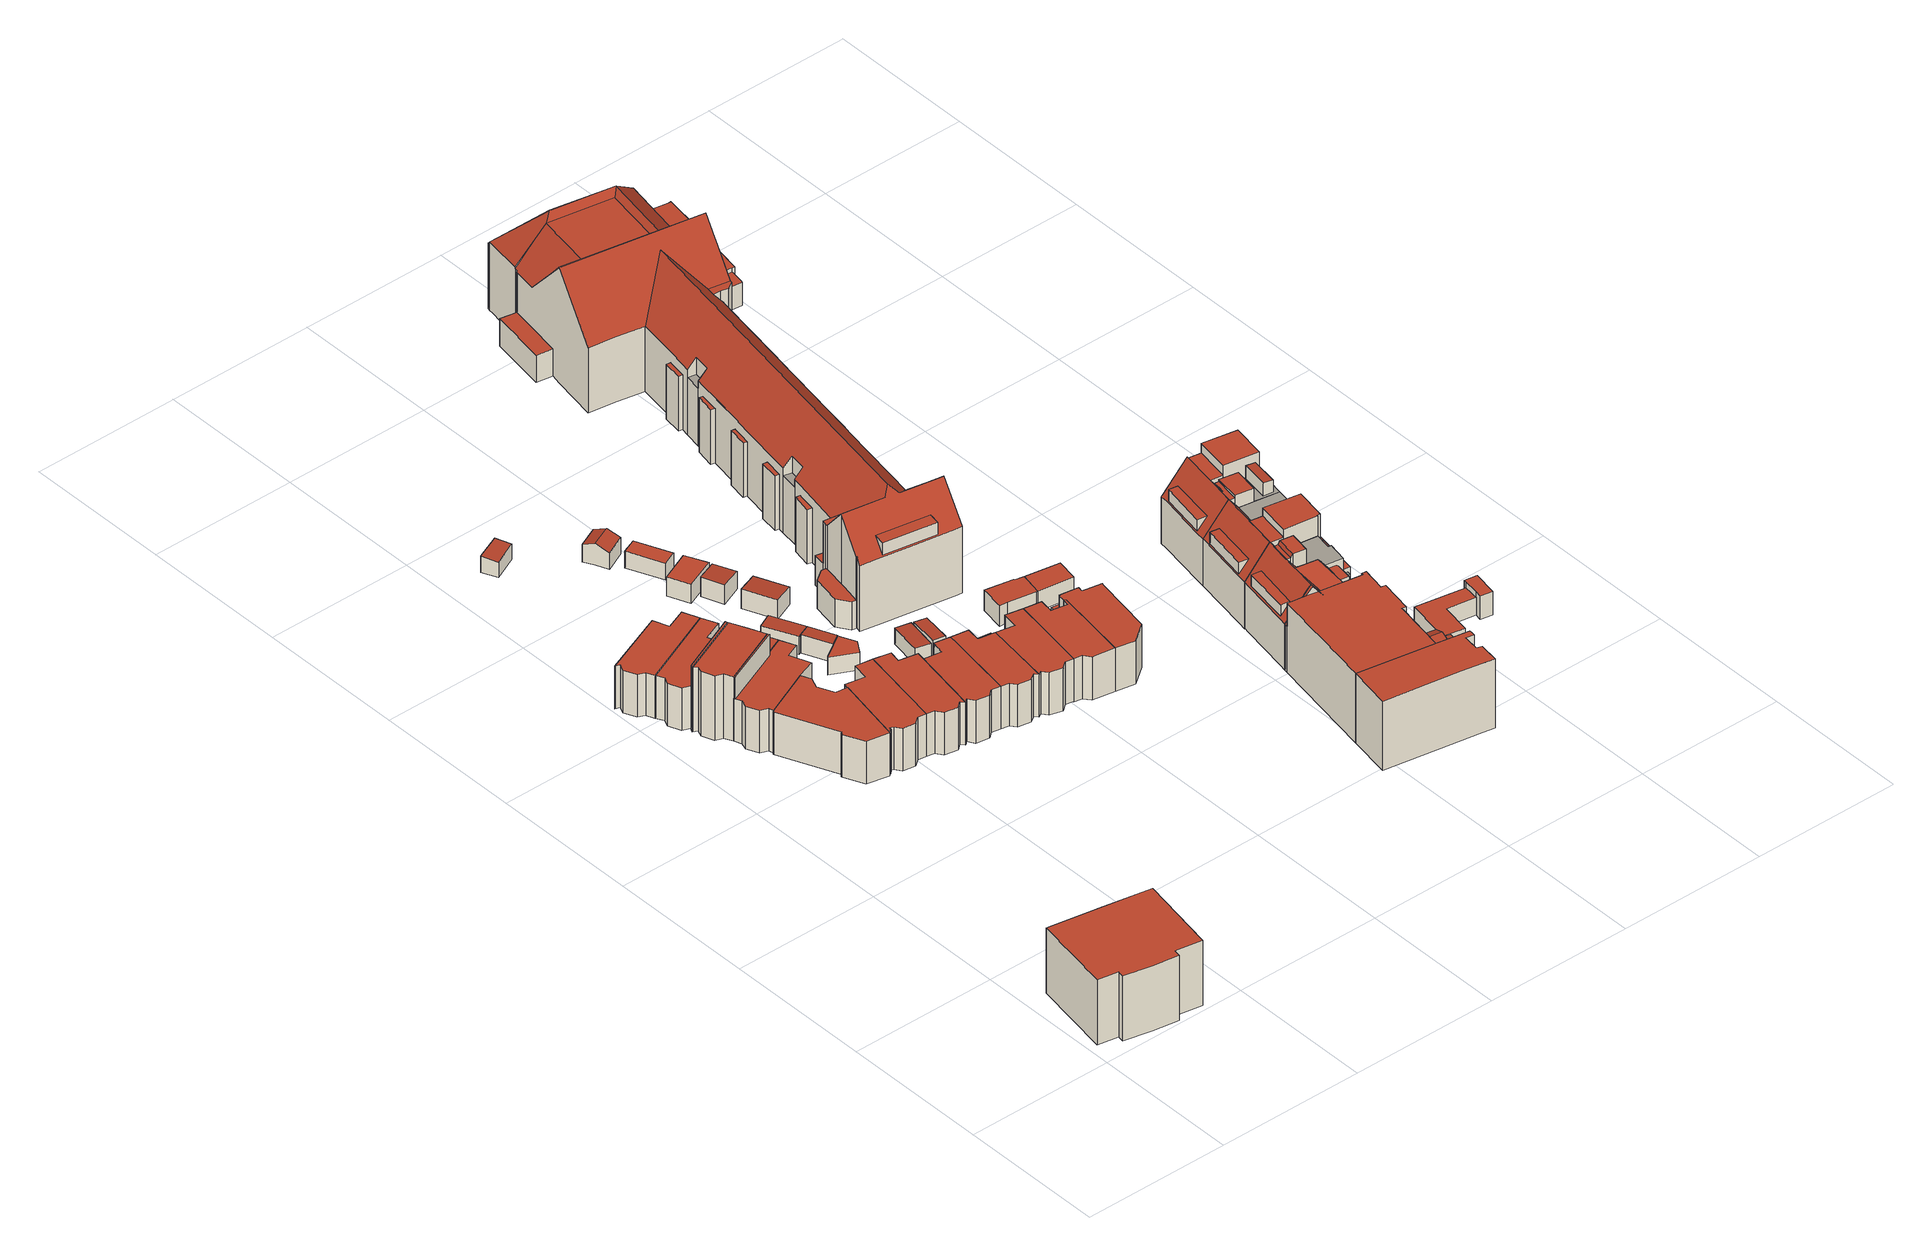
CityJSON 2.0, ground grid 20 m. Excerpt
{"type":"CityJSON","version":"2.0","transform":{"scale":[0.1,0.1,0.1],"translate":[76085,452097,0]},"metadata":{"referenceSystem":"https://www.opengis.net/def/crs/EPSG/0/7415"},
"CityObjects":{
"building1":{"type":"Building","attributes":{"Volume":1513.05,"Dakoppervlakte":161.99,"Muuroppervlakte":485,"Vloeroppervlakte":161.99,"hoogte_Z_max_in_m_NAP":10.25,"GEB_DOEL":"woonfunctie","dateOfConstruction":"1925-01-01","measuredHeight":9.34},"geometry":[{"type":"Solid","lod":"2","boundaries":[[[[0,1,2,3,4,5,6,7,8,9,10,11]],[[12,13,14,15,16,17,18,19,20,21,22,23]],[[19,18,8,7]],[[7,6,20,19]],[[21,20,6,5,4,3,2,12,23,22]],[[2,1,13,12]],[[14,13,1,0]],[[0,11,15,14]],[[17,16,15,11,10,9]],[[18,17,9,8]]]],"semantics":{"surfaces":[{"type":"GroundSurface"},{"type":"RoofSurface"},{"type":"WallSurface"}],"values":[[0,1,2,2,2,2,2,2,2,2]]}}]},
"building2":{"type":"Building","attributes":{"Volume":465.27,"Dakoppervlakte":76.52,"Muuroppervlakte":238.4,"Vloeroppervlakte":76.51,"hoogte_Z_max_in_m_NAP":7.03,"GEB_DOEL":"winkelfunctie,woonfunctie - woonfunctie","dateOfConstruction":"1925-01-01","measuredHeight":6.11},"geometry":[{"type":"Solid","lod":"2","boundaries":[[[[24,25,26,27,28,29,30,31,32,33,34,35,36,37,38,39,40,41,42]],[[43,44,45,46,47,48,49,50,51,52,53,54,55,56,57,58,59,60,61]],[[47,28,27,48]],[[26,49,48,27]],[[49,26,25,50]],[[51,50,25,24]],[[42,41,53,52]],[[53,41,40,54]],[[55,54,40,39]],[[55,39,38,56]],[[38,37,57,56]],[[58,57,37,36]],[[60,59,58,36,35,34]],[[61,60,34,33]],[[33,32,43,61]],[[32,31,44,43]],[[45,44,31,30]],[[45,30,29,46]],[[28,47,46,29]],[[51,24,42,52]]]],"semantics":{"surfaces":[{"type":"GroundSurface"},{"type":"RoofSurface"},{"type":"WallSurface"}],"values":[[0,1,2,2,2,2,2,2,2,2,2,2,2,2,2,2,2,2,2,2]]}}]},
"building3":{"type":"Building","attributes":{"Volume":318.25,"Dakoppervlakte":51.37,"Muuroppervlakte":208.25,"Vloeroppervlakte":53.68,"hoogte_Z_max_in_m_NAP":7.03,"GEB_DOEL":"woonfunctie","dateOfConstruction":"1925-01-01","measuredHeight":6.11},"geometry":[{"type":"Solid","lod":"2","boundaries":[[[[62,63,64,65,66,67,68,69,70,71,72]],[[73,74,75,76]],[[77,78,79,80,81,82,83,84,85,86]],[[70,69,85,84]],[[66,65,78,77,74]],[[79,78,65,64]],[[79,64,63,80]],[[80,63,62,81]],[[82,81,62,72]],[[72,71,83,82]],[[76,68,67,73]],[[67,66,74,73]],[[69,68,76,75,86,85]],[[74,77,86,75]],[[71,70,84,83]]]],"semantics":{"surfaces":[{"type":"GroundSurface"},{"type":"OuterFloorSurface"},{"type":"RoofSurface"},{"type":"WallSurface"}],"values":[[0,1,2,3,3,3,3,3,3,3,3,3,3,3,3]]}}]},
"building4":{"type":"Building","attributes":{"Volume":328.38,"Dakoppervlakte":51.63,"Muuroppervlakte":266.53,"Vloeroppervlakte":54.14,"hoogte_Z_max_in_m_NAP":10.06,"GEB_DOEL":"woonfunctie","dateOfConstruction":"1925-01-01","measuredHeight":9.15},"geometry":[{"type":"Solid","lod":"2","boundaries":[[[[87,88,89,90,91,92,93,94,95,96,97,71,70]],[[98,99,100,101,102,103]],[[84,83,104,105,106,107,108,109,110,111]],[[112,113,114,115]],[[116,108,107,94,93,92]],[[111,87,70,84]],[[70,71,83,84]],[[105,104,97,96]],[[96,95,106,105]],[[106,95,94,107]],[[112,108,116,113]],[[117,114,113,116,92,91,99]],[[100,90,89,101]],[[101,89,88,102]],[[91,90,100,99]],[[114,117,109,115]],[[103,110,109,117,99,98]],[[103,102,88,87,111,110]],[[112,115,109,108]],[[83,71,97,104]]]],"semantics":{"surfaces":[{"type":"GroundSurface"},{"type":"OuterFloorSurface"},{"type":"RoofSurface"},{"type":"WallSurface"}],"values":[[0,1,2,2,3,3,3,3,3,3,3,3,3,3,3,3,3,3,3,3]]}}]},
"building5":{"type":"Building","attributes":{"Volume":455.58,"Dakoppervlakte":52.27,"Muuroppervlakte":298.88,"Vloeroppervlakte":52.26,"hoogte_Z_max_in_m_NAP":10.07,"GEB_DOEL":"woonfunctie","dateOfConstruction":"1925-01-01","measuredHeight":9.19},"geometry":[{"type":"Solid","lod":"2","boundaries":[[[[118,92,90,119,120,121,122,123,124,125,126]],[[127,128,129,130]],[[131,113,132,133,134,135,136,137,138]],[[139,123,122,121,127,130]],[[121,120,128,127]],[[119,90,140,131,138,129]],[[116,113,131,140,90,92]],[[113,116,92,118,141,132]],[[133,132,141,118,126,142]],[[125,143,134,133,142,126]],[[128,120,119,129]],[[136,135,144,124,123,139]],[[138,137,130,129]],[[125,124,144,135,134,143]],[[139,130,137,136]]]],"semantics":{"surfaces":[{"type":"GroundSurface"},{"type":"RoofSurface"},{"type":"WallSurface"}],"values":[[0,1,1,2,2,2,2,2,2,2,2,2,2,2,2]]}}]},
"building6":{"type":"Building","attributes":{"Volume":348.45,"Dakoppervlakte":56.16,"Muuroppervlakte":264.96,"Vloeroppervlakte":56.16,"hoogte_Z_max_in_m_NAP":10.06,"GEB_DOEL":"woonfunctie","dateOfConstruction":"1925-01-01","measuredHeight":9.16},"geometry":[{"type":"Solid","lod":"2","boundaries":[[[[26,145,146,147,148,149,123,122,121,150,151,152,27]],[[48,153,154,155,127,130,156,157,158,159,160,161,49]],[[162,137,136,163]],[[161,145,26,49]],[[26,27,48,49]],[[27,152,153,48]],[[151,150,155,154]],[[150,121,127,155]],[[159,158,148,147]],[[160,159,147,146]],[[160,146,145,161]],[[136,137,130,139]],[[139,157,163,136]],[[127,121,122,123,139,130]],[[158,157,139,123,149,148]],[[162,163,157,156]],[[156,130,137,162]],[[152,151,154,153]]]],"semantics":{"surfaces":[{"type":"GroundSurface"},{"type":"RoofSurface"},{"type":"WallSurface"}],"values":[[0,1,1,2,2,2,2,2,2,2,2,2,2,2,2,2,2,2]]}}]},
"building7":{"type":"Building","attributes":{"Volume":343.78,"Dakoppervlakte":56.68,"Muuroppervlakte":215.88,"Vloeroppervlakte":56.67,"hoogte_Z_max_in_m_NAP":7.03,"GEB_DOEL":"woonfunctie","dateOfConstruction":"1925-01-01","measuredHeight":6.13},"geometry":[{"type":"Solid","lod":"2","boundaries":[[[[164,165,166,167,168,169,170,171,172,173,174,175,176,32,31]],[[177,178,43,179,180,181,182,183,184,185,186,187,188,189,190]],[[187,186,169,168]],[[187,168,167,188]],[[189,166,165,190]],[[177,190,165,164]],[[178,177,164,31]],[[43,178,31,32]],[[43,32,176,179]],[[176,175,180,179]],[[180,175,174,181]],[[174,173,182,181]],[[182,173,172,183]],[[183,172,171,184]],[[185,184,171,170]],[[169,186,185,170]],[[167,166,189,188]]]],"semantics":{"surfaces":[{"type":"GroundSurface"},{"type":"RoofSurface"},{"type":"WallSurface"}],"values":[[0,1,2,2,2,2,2,2,2,2,2,2,2,2,2,2,2]]}}]},
"building8":{"type":"Building","attributes":{"Volume":17.7,"Dakoppervlakte":7.67,"Muuroppervlakte":26.48,"Vloeroppervlakte":7.64,"hoogte_Z_max_in_m_NAP":3.31,"GEB_DOEL":"onbekend","dateOfConstruction":"1925-01-01","measuredHeight":2.41},"geometry":[{"type":"Solid","lod":"2","boundaries":[[[[191,192,193,194]],[[195,196,197,198]],[[194,196,195,191]],[[194,193,197,196]],[[192,198,197,193]],[[198,192,191,195]]]],"semantics":{"surfaces":[{"type":"GroundSurface"},{"type":"RoofSurface"},{"type":"WallSurface"}],"values":[[0,1,2,2,2,2]]}}]},
"building9":{"type":"Building","attributes":{"Volume":334.1,"Dakoppervlakte":54.74,"Muuroppervlakte":210.36,"Vloeroppervlakte":54.74,"hoogte_Z_max_in_m_NAP":7.03,"GEB_DOEL":"woonfunctie","dateOfConstruction":"1925-01-01","measuredHeight":6.16},"geometry":[{"type":"Solid","lod":"2","boundaries":[[[[199,200,201,202,203,204,205,206,168,167]],[[207,188,187,208,209,210,211,212,213,214]],[[202,201,213,212]],[[201,200,214,213]],[[200,199,207,214]],[[188,207,199,167]],[[188,167,168,187]],[[208,187,168,206]],[[208,206,205,209]],[[210,209,205,204]],[[203,211,210,204]],[[211,203,202,212]]]],"semantics":{"surfaces":[{"type":"GroundSurface"},{"type":"RoofSurface"},{"type":"WallSurface"}],"values":[[0,1,2,2,2,2,2,2,2,2,2,2]]}}]},
"building10":{"type":"Building","attributes":{"Volume":308.29,"Dakoppervlakte":48.97,"Muuroppervlakte":197.74,"Vloeroppervlakte":51.79,"hoogte_Z_max_in_m_NAP":7.03,"GEB_DOEL":"woonfunctie","dateOfConstruction":"1925-01-01","measuredHeight":6.17},"geometry":[{"type":"Solid","lod":"2","boundaries":[[[[202,215,201,216,217,218,219,220,221,222,223,224]],[[225,226,227,228]],[[229,230,212,231,232,233,234,235,236,237,238]],[[235,234,221,220]],[[219,218,237,236]],[[237,218,217,238]],[[230,228,215,202,212]],[[202,224,231,212]],[[231,224,223,232]],[[223,222,233,232]],[[221,234,233,222]],[[227,226,216,201]],[[228,227,201,215]],[[217,216,226,225,229,238]],[[230,229,225,228]],[[235,220,219,236]]]],"semantics":{"surfaces":[{"type":"GroundSurface"},{"type":"OuterFloorSurface"},{"type":"RoofSurface"},{"type":"WallSurface"}],"values":[[0,1,2,3,3,3,3,3,3,3,3,3,3,3,3,3]]}}]},
"building11":{"type":"Building","attributes":{"Volume":26,"Dakoppervlakte":10.34,"Muuroppervlakte":34.82,"Vloeroppervlakte":10.32,"hoogte_Z_max_in_m_NAP":3.52,"GEB_DOEL":"onbekend","dateOfConstruction":"1925-01-01","measuredHeight":2.61},"geometry":[{"type":"Solid","lod":"2","boundaries":[[[[239,240,241,242,243]],[[244,245,246,247,248]],[[240,239,245,244]],[[245,239,243,246]],[[242,247,246,243]],[[247,242,241,248]],[[241,240,244,248]]]],"semantics":{"surfaces":[{"type":"GroundSurface"},{"type":"RoofSurface"},{"type":"WallSurface"}],"values":[[0,1,2,2,2,2,2]]}}]},
"building12":{"type":"Building","attributes":{"Volume":21.43,"Dakoppervlakte":8.85,"Muuroppervlakte":29.85,"Vloeroppervlakte":8.85,"hoogte_Z_max_in_m_NAP":3.25,"GEB_DOEL":"onbekend","dateOfConstruction":"1925-01-01","measuredHeight":2.42},"geometry":[{"type":"Solid","lod":"2","boundaries":[[[[249,250,251,252,253,254]],[[255,256,257,258,259,260]],[[251,250,258,257]],[[258,250,249,259]],[[249,254,260,259]],[[260,254,253,255]],[[257,256,255,253,252,251]]]],"semantics":{"surfaces":[{"type":"GroundSurface"},{"type":"RoofSurface"},{"type":"WallSurface"}],"values":[[0,1,2,2,2,2,2]]}}]},
"building13":{"type":"Building","attributes":{"Volume":17.54,"Dakoppervlakte":6.7,"Muuroppervlakte":29.57,"Vloeroppervlakte":6.68,"hoogte_Z_max_in_m_NAP":3.48,"GEB_DOEL":"onbekend","dateOfConstruction":"1925-01-01","measuredHeight":2.69},"geometry":[{"type":"Solid","lod":"2","boundaries":[[[[252,261,262,253]],[[263,245,244,264]],[[253,263,264,252]],[[263,253,262,245]],[[262,261,244,245]],[[244,261,252,264]]]],"semantics":{"surfaces":[{"type":"GroundSurface"},{"type":"RoofSurface"},{"type":"WallSurface"}],"values":[[0,1,2,2,2,2]]}}]},
"building14":{"type":"Building","attributes":{"Volume":28.34,"Dakoppervlakte":11.13,"Muuroppervlakte":33.21,"Vloeroppervlakte":10.44,"hoogte_Z_max_in_m_NAP":3.95,"GEB_DOEL":"onbekend","dateOfConstruction":"1980-01-01","measuredHeight":3.03},"geometry":[{"type":"Solid","lod":"2","boundaries":[[[[265,266,267,268,269,270]],[[271,272,273,274]],[[274,273,275,276]],[[266,265,276,275]],[[269,268,272,271]],[[272,268,267,273]],[[274,276,265,270,269,271]],[[267,266,275,273]]]],"semantics":{"surfaces":[{"type":"GroundSurface"},{"type":"RoofSurface"},{"type":"WallSurface"}],"values":[[0,1,1,2,2,2,2,2]]}}]},
"building15":{"type":"Building","attributes":{"Volume":36.69,"Dakoppervlakte":13.95,"Muuroppervlakte":39.95,"Vloeroppervlakte":13.95,"hoogte_Z_max_in_m_NAP":3.66,"GEB_DOEL":"onbekend","dateOfConstruction":"1980-01-01","measuredHeight":2.68},"geometry":[{"type":"Solid","lod":"2","boundaries":[[[[277,278,279,280]],[[281,282,283,284]],[[279,278,284,283]],[[278,277,281,284]],[[281,277,280,282]],[[280,279,283,282]]]],"semantics":{"surfaces":[{"type":"GroundSurface"},{"type":"RoofSurface"},{"type":"WallSurface"}],"values":[[0,1,2,2,2,2]]}}]},
"building16":{"type":"Building","attributes":{"Volume":24.36,"Dakoppervlakte":10.22,"Muuroppervlakte":33.7,"Vloeroppervlakte":10.21,"hoogte_Z_max_in_m_NAP":3.35,"GEB_DOEL":"onbekend","dateOfConstruction":"1980-01-01","measuredHeight":2.43},"geometry":[{"type":"Solid","lod":"2","boundaries":[[[[285,286,287,288]],[[289,290,291,292]],[[288,289,292,285]],[[288,287,290,289]],[[286,291,290,287]],[[291,286,285,292]]]],"semantics":{"surfaces":[{"type":"GroundSurface"},{"type":"RoofSurface"},{"type":"WallSurface"}],"values":[[0,1,2,2,2,2]]}}]},
"building17":{"type":"Building","attributes":{"Volume":24.85,"Dakoppervlakte":9.6,"Muuroppervlakte":32.17,"Vloeroppervlakte":9.55,"hoogte_Z_max_in_m_NAP":3.71,"GEB_DOEL":"onbekend","dateOfConstruction":"1980-01-01","measuredHeight":2.76},"geometry":[{"type":"Solid","lod":"2","boundaries":[[[[293,294,295,296]],[[297,298,299,300]],[[296,299,298,293]],[[299,296,295,300]],[[294,297,300,295]],[[294,293,298,297]]]],"semantics":{"surfaces":[{"type":"GroundSurface"},{"type":"RoofSurface"},{"type":"WallSurface"}],"values":[[0,1,2,2,2,2]]}}]},
"building18":{"type":"Building","attributes":{"Volume":308.79,"Dakoppervlakte":51.27,"Muuroppervlakte":196.48,"Vloeroppervlakte":52.8,"hoogte_Z_max_in_m_NAP":7.03,"GEB_DOEL":"woonfunctie","dateOfConstruction":"1925-01-01","measuredHeight":6.12},"geometry":[{"type":"Solid","lod":"2","boundaries":[[[[218,301,302,303,304,305,306,307,308,309,220,219]],[[310,237,236,235,311,312,313,314,315,316,317]],[[318,319,320,321]],[[314,306,305,315]],[[315,305,304,319,316]],[[236,237,218,219]],[[235,236,219,220]],[[311,235,220,309]],[[311,309,308,312]],[[308,307,313,312]],[[306,314,313,307]],[[304,303,320,319]],[[321,320,303,302]],[[318,317,316,319]],[[310,317,318,321,302,301]],[[237,310,301,218]]]],"semantics":{"surfaces":[{"type":"GroundSurface"},{"type":"RoofSurface"},{"type":"WallSurface"}],"values":[[0,1,1,2,2,2,2,2,2,2,2,2,2,2,2,2]]}}]},
"building19":{"type":"Building","attributes":{"Volume":36.27,"Dakoppervlakte":13.88,"Muuroppervlakte":39.82,"Vloeroppervlakte":13.81,"hoogte_Z_max_in_m_NAP":3.71,"GEB_DOEL":"onbekend","dateOfConstruction":"1980-01-01","measuredHeight":2.79},"geometry":[{"type":"Solid","lod":"2","boundaries":[[[[322,323,324,325]],[[326,327,328,329]],[[323,329,328,324]],[[323,322,326,329]],[[325,327,326,322]],[[328,327,325,324]]]],"semantics":{"surfaces":[{"type":"GroundSurface"},{"type":"RoofSurface"},{"type":"WallSurface"}],"values":[[0,1,2,2,2,2]]}}]},
"building20":{"type":"Building","attributes":{"Volume":21.85,"Dakoppervlakte":9.5,"Muuroppervlakte":30.21,"Vloeroppervlakte":9.48,"hoogte_Z_max_in_m_NAP":3.21,"GEB_DOEL":"onbekend","dateOfConstruction":"1925-01-01","measuredHeight":2.36},"geometry":[{"type":"Solid","lod":"2","boundaries":[[[[330,331,332,333]],[[334,335,336,337]],[[330,333,335,334]],[[333,332,336,335]],[[336,332,331,337]],[[337,331,330,334]]]],"semantics":{"surfaces":[{"type":"GroundSurface"},{"type":"RoofSurface"},{"type":"WallSurface"}],"values":[[0,1,2,2,2,2]]}}]},
"building21":{"type":"Building","attributes":{"Volume":15.76,"Dakoppervlakte":6.8,"Muuroppervlakte":26.3,"Vloeroppervlakte":6.77,"hoogte_Z_max_in_m_NAP":3.22,"GEB_DOEL":"onbekend","dateOfConstruction":"1925-01-01","measuredHeight":2.41},"geometry":[{"type":"Solid","lod":"2","boundaries":[[[[338,339,340,341]],[[342,343,344,345]],[[338,341,343,342]],[[341,340,344,343]],[[344,340,339,345]],[[345,339,338,342]]]],"semantics":{"surfaces":[{"type":"GroundSurface"},{"type":"RoofSurface"},{"type":"WallSurface"}],"values":[[0,1,2,2,2,2]]}}]},
"building22":{"type":"Building","attributes":{"Volume":308.81,"Dakoppervlakte":49.82,"Muuroppervlakte":198.62,"Vloeroppervlakte":53.92,"hoogte_Z_max_in_m_NAP":7.03,"GEB_DOEL":"woonfunctie","dateOfConstruction":"1925-01-01","measuredHeight":6.11},"geometry":[{"type":"Solid","lod":"2","boundaries":[[[[346,347,348,349,305,304,303,350,351,352,353]],[[354,355,356,357]],[[316,315,358,359,360,361,362,363,364,365]],[[352,363,362,353]],[[363,352,351,364]],[[305,315,316,354,304]],[[305,349,358,315]],[[358,349,348,359]],[[360,359,348,347]],[[346,361,360,347]],[[303,304,354,357]],[[350,303,357,356]],[[365,364,351,350,356,355]],[[316,365,355,354]],[[346,353,362,361]]]],"semantics":{"surfaces":[{"type":"GroundSurface"},{"type":"OuterFloorSurface"},{"type":"RoofSurface"},{"type":"WallSurface"}],"values":[[0,1,2,3,3,3,3,3,3,3,3,3,3,3,3]]}}]},
"building23":{"type":"Building","attributes":{"Volume":325.01,"Dakoppervlakte":51.78,"Muuroppervlakte":206.67,"Vloeroppervlakte":62.89,"hoogte_Z_max_in_m_NAP":7.03,"GEB_DOEL":"woonfunctie","dateOfConstruction":"1925-01-01","measuredHeight":6.2},"geometry":[{"type":"Solid","lod":"2","boundaries":[[[[366,367,368,369,370,371,372,373,374]],[[375,376,377,378]],[[379,363,362,380,381,382,383,384,385,386]],[[363,379,370,369]],[[363,369,368,362]],[[362,368,367,380]],[[380,367,366,381]],[[382,381,366,374]],[[382,374,373,383]],[[371,377,376,372]],[[384,376,375,385]],[[386,385,375,378]],[[378,377,371,370,379,386]],[[384,383,373,372,376]]]],"semantics":{"surfaces":[{"type":"GroundSurface"},{"type":"OuterFloorSurface"},{"type":"RoofSurface"},{"type":"WallSurface"}],"values":[[0,1,2,3,3,3,3,3,3,3,3,3,3,3]]}}]},
"building24":{"type":"Building","attributes":{"Volume":363.88,"Dakoppervlakte":65.41,"Muuroppervlakte":208.97,"Vloeroppervlakte":65.41,"hoogte_Z_max_in_m_NAP":7.03,"GEB_DOEL":"woonfunctie","dateOfConstruction":"1925-01-01","measuredHeight":6.19},"geometry":[{"type":"Solid","lod":"2","boundaries":[[[[373,372,387,388,389,390,391,392,393,394,395,374]],[[396,397,398,399,384,383,382,400,401,402,403,404]],[[405,406,407,408,409,410]],[[383,373,374,382]],[[400,382,374,395]],[[395,394,401,400]],[[402,393,392,406,403]],[[398,397,409,389,388]],[[399,398,388,387]],[[399,387,372,384]],[[372,373,383,384]],[[408,390,389,409]],[[406,392,391,407]],[[408,407,391,390]],[[404,403,406,405]],[[410,396,404,405]],[[409,397,396,410]],[[394,393,402,401]]]],"semantics":{"surfaces":[{"type":"GroundSurface"},{"type":"RoofSurface"},{"type":"WallSurface"}],"values":[[0,1,1,2,2,2,2,2,2,2,2,2,2,2,2,2,2,2]]}}]},
"building25":{"type":"Building","attributes":{"Volume":48.87,"Dakoppervlakte":16.46,"Muuroppervlakte":49.84,"Vloeroppervlakte":16.46,"hoogte_Z_max_in_m_NAP":3.85,"GEB_DOEL":"onbekend","dateOfConstruction":"1925-01-01","measuredHeight":2.97},"geometry":[{"type":"Solid","lod":"2","boundaries":[[[[411,412,413,414,415,416,417,418]],[[419,420,421,422,423,424,425,426]],[[414,413,424,423]],[[413,412,425,424]],[[412,411,426,425]],[[411,418,419,426]],[[418,417,420,419]],[[416,421,420,417]],[[415,422,421,416]],[[422,415,414,423]]]],"semantics":{"surfaces":[{"type":"GroundSurface"},{"type":"RoofSurface"},{"type":"WallSurface"}],"values":[[0,1,2,2,2,2,2,2,2,2]]}}]},
"building26":{"type":"Building","attributes":{"Volume":43.32,"Dakoppervlakte":14.67,"Muuroppervlakte":46.4,"Vloeroppervlakte":14.67,"hoogte_Z_max_in_m_NAP":3.85,"GEB_DOEL":"onbekend","dateOfConstruction":"1925-01-01","measuredHeight":2.95},"geometry":[{"type":"Solid","lod":"2","boundaries":[[[[411,418,427,428]],[[429,419,426,430]],[[426,411,428,430]],[[428,427,429,430]],[[418,419,429,427]],[[418,411,426,419]]]],"semantics":{"surfaces":[{"type":"GroundSurface"},{"type":"RoofSurface"},{"type":"WallSurface"}],"values":[[0,1,2,2,2,2]]}}]},
"building27":{"type":"Building","attributes":{"Volume":839.35,"Dakoppervlakte":84.83,"Muuroppervlakte":429.25,"Vloeroppervlakte":84.83,"hoogte_Z_max_in_m_NAP":10.88,"GEB_DOEL":"woonfunctie","dateOfConstruction":"1957-01-01","measuredHeight":9.89},"geometry":[{"type":"MultiSurface","lod":"2","boundaries":[[[431,432,433,434,435,436,437,438,439,440,441,442,443,444]],[[445,446,447,448,449,450,451,452,453,454,455,456,457,458]],[[446,445,441,440]],[[446,440,439,447]],[[439,438,448,447]],[[438,437,436,435,434,433,453,449,448]],[[433,432,454,453]],[[455,454,432,431]],[[444,456,455,431]],[[444,443,457,456]],[[445,458,457,443,442,441]]],"semantics":{"surfaces":[{"type":"GroundSurface"},{"type":"RoofSurface"},{"type":"WallSurface"}],"values":[0,1,2,2,2,2,2,2,2,2,2]}}]},
"building28":{"type":"Building","attributes":{"Volume":12461.85,"Dakoppervlakte":1518.79,"Muuroppervlakte":2048.33,"Vloeroppervlakte":1079.15,"hoogte_Z_max_in_m_NAP":17.44,"GEB_DOEL":"industriefunctie - woonfunctie","dateOfConstruction":"1925-01-01","measuredHeight":16.63},"children":["building28-1"],"geometry":[{"type":"MultiSurface","lod":"2","boundaries":[[[459,460,461,462,463,464,465,466,467,468,469,470,471,472,473,474,475,476,477,478,479,480,481,482,483,484,485,486,487,488,489,490,491,492,493,494,495,496,497,498,499,500,501,502,503,504,505,506,507,508,509,510,511,512,513,514,515,516,517,518,519,520,521,522,523,524,525,526,527,528,529,530,531,532,533,534,535,536,537,538,539,540,541,542,543,544,545,546]],[[547,548,549,550]],[[551,552,553,554,555,556,557,558,559,560,561,562,563,564,565,566,567,568,569]],[[570,571,572,573]],[[574,575,571,570,576,577,578]],[[579,580,581,582,583,584,585]],[[586,570,573,587]],[[588,563,562,589,590,591,592,593,594,595]],[[596,597,586,587,582,581,598,593,592]],[[582,587,573,572,583]],[[570,586,597,576]],[[599,600,601,602,603,565,564,604,605,606,607,608],[609,610,611,612]],[[613,614,615,616,617,618,619,620,604,564,563,588,621,622,623,624,625,626,627,628,629]],[[630,631,632,633]],[[634,635,636,637]],[[638,639,640,641]],[[642,643,644,645]],[[646,647,648,649]],[[589,562,561,650,651,652,653]],[[654,655,656,657]],[[658,659,660,661,662,663,664,665]],[[666,667,668,620,619]],[[620,668,605,604]],[[669,670,567,566]],[[603,669,566,565]],[[671,572,571,575,672,673,584]],[[674,675,676,677,678]],[[679,680,681,682,683,684,685,686,687,688,689,690,691,692,693,694]],[[695,696,697,698,699,700,701]],[[702,703,704,705]],[[633,632,479,478]],[[478,477,630,633]],[[631,630,477,476]],[[635,634,483,482]],[[482,481,636,635]],[[481,480,637,636]],[[641,640,489,488]],[[638,641,488,487]],[[486,639,638,487]],[[643,642,469,468]],[[643,468,467,644]],[[467,466,645,644]],[[475,474,647,646]],[[647,474,473,648]],[[649,648,473,472]],[[485,484,705,704]],[[549,471,470,550]],[[560,524,650]],[[650,524,523,651]],[[651,523,522,652]],[[653,652,522,521,520,589]],[[650,561,560]],[[462,659,667,666,656,463]],[[654,465,464,655]],[[655,464,463,656]],[[659,462,461,660]],[[660,461,460,661]],[[460,459,662,661]],[[459,546,663,662]],[[663,546,545,664]],[[658,668,667,659]],[[658,665,605,668]],[[656,666,619,618,657]],[[537,536,670,669]],[[538,537,669,603]],[[535,568,567,670,536]],[[585,673,672,575,501,500,499]],[[673,585,584]],[[675,674,497,496]],[[675,496,495,676]],[[677,676,495,494]],[[694,693,699,513,512]],[[694,512,511,679]],[[511,510,680,679]],[[680,510,509,681]],[[509,508,682,681]],[[508,507,683,682]],[[683,507,506,684]],[[505,685,684,506]],[[514,698,697,515]],[[698,514,513,699]],[[697,696,516,515]],[[690,695,701,691]],[[700,692,691,701]],[[692,700,699,693]],[[577,576,687,686]],[[576,597,688,687]],[[597,596,689,688]],[[665,664,606,605]],[[547,550,616,615]],[[548,547,615,614]],[[614,613,549,548]],[[702,705,626,625]],[[703,702,625,624]],[[624,623,704,703]],[[484,483,634,637,480,479,632,631,476,475,646,649,472,471,549,613,629,706,628,627,707,708,626,705]],[[490,489,640,639,486,485,704,623,622,621,588]],[[674,678,677,494,493,492,594,593,598,581,580]],[[498,497,674,580,579]],[[499,498,579,585]],[[584,583,572,671]],[[575,574,502,501]],[[503,502,574,578]],[[578,577,686,504,503]],[[690,689,596,592,591,590,589,520,519,518,517,516,696,695]],[[568,535,534,533,532,531,530,529,528,527,526,525,524,560,559,558,557,556,555,554,553,552,551,569]],[[539,538,603,602]],[[541,540,539,602,601,600,599,608,543,542]],[[544,543,608,607]],[[545,544,607,606,664]],[[466,465,654,657,618,709,617,616,550,470,469,642,645]],[[588,595,594,492,491,490]],[[505,504,686,685]],[[710,711,609,612]],[[710,611,610,711]],[[610,609,711]],[[710,612,611]]],"semantics":{"surfaces":[{"type":"GroundSurface"},{"type":"OuterFloorSurface"},{"type":"RoofSurface"},{"type":"WallSurface"}],"values":[0,1,2,2,2,2,2,2,2,2,2,2,2,2,2,2,2,2,2,2,2,2,2,2,2,2,2,2,2,1,3,3,3,3,3,3,3,3,3,3,3,3,3,3,3,3,3,3,3,3,3,3,3,3,3,3,3,3,3,3,3,3,3,3,3,3,3,3,3,3,3,3,3,3,3,3,3,3,3,3,3,3,3,3,3,3,3,3,3,3,3,3,3,3,3,3,3,3,3,3,3,3,3,3,3,3,3,3,3,3,3,3,3,2,3,3,3]}}]},
"building28-1":{"type":"BuildingInstallation","attributes":{"relationToConstruction":"outside"},"parents":["building28"],"geometry":[{"type":"MultiSurface","lod":"2","boundaries":[[[710,711,609,612]],[[710,611,610,711]],[[610,609,711]],[[710,612,611]]],"semantics":{"surfaces":[{"type":"RoofSurface"},{"type":"WallSurface"}],"values":[0,1,1,1]}}]},
"building29":{"type":"Building","attributes":{"Volume":885.9,"Dakoppervlakte":107.56,"Muuroppervlakte":350.42,"Vloeroppervlakte":107.42,"hoogte_Z_max_in_m_NAP":12.23,"GEB_DOEL":"woonfunctie","dateOfConstruction":"1930-01-01","measuredHeight":11.27},"children":["building29-1"],"geometry":[{"type":"Solid","lod":"2","boundaries":[[[[712,713,714,715,716,717,718,719,720,721,722,723,724,725,726,727,728,729,730,731]],[[732,733,734,735,736,737,738,739,740,741,742,743,744]],[[745,746,747,748,749,750]],[[751,752,753,754,755]],[[756,757,758,759,760,761]],[[755,762,763,764,751]],[[765,766,767,768]],[[765,769,770,766]],[[768,767,771,772]],[[763,762,732,744,743,773]],[[774,775,776,777,778,779,763],[780,781,782,783]],[[764,763,779]],[[784,785,772,771,786,787,788,789,774,763,773,790]],[[791,792,764]],[[732,762,755,793,794,795,796,797,798,733]],[[799,800,801,802,803,804,805]],[[806,798,797,807]],[[752,791,725,724,805,753]],[[760,721,720,761]],[[720,719,756,761]],[[721,760,759,722]],[[799,805,724,723,722,759,800]],[[768,785,784,765]],[[767,766,787,786]],[[770,740,739,788,787,766]],[[741,769,765,784,790,742]],[[770,769,741,740]],[[786,771,767]],[[772,785,768]],[[717,716,750,749]],[[719,718,748,747,756]],[[717,749,748,718]],[[750,716,715,736,735]],[[715,714,737,736]],[[737,714,713,738]],[[779,778,728,727]],[[731,775,774,712]],[[713,712,774,789,738]],[[727,726,764,779]],[[734,745,750,735]],[[789,788,739,738]],[[742,790,773,743]],[[791,764,726,725]],[[792,751,764]],[[793,804,803,794]],[[801,800,759,758]],[[756,747,746,757]],[[745,802,801,758,757,746]],[[745,734,733,798,806,795,794,803,802]],[[805,804,793,754,753]],[[754,793,755]],[[792,791,752,751]],[[776,775,731,730,729,728,778,777]],[[807,796,795,806]],[[807,797,796]],[[780,808,809,781]],[[780,783,808]],[[809,808,783,782]],[[809,782,781]]]],"semantics":{"surfaces":[{"type":"GroundSurface"},{"type":"OuterFloorSurface"},{"type":"RoofSurface"},{"type":"WallSurface"}],"values":[[0,1,1,2,2,2,2,2,2,2,2,2,2,2,2,1,2,3,3,3,3,3,3,3,3,3,3,3,3,3,3,3,3,3,3,3,3,3,3,3,3,3,3,3,3,3,3,3,3,3,3,3,3,3,3,2,3,3,3]]}}]},
"building29-1":{"type":"BuildingInstallation","attributes":{"relationToConstruction":"outside"},"parents":["building29"],"geometry":[{"type":"MultiSurface","lod":"2","boundaries":[[[780,808,809,781]],[[780,783,808]],[[809,808,783,782]],[[809,782,781]]],"semantics":{"surfaces":[{"type":"RoofSurface"},{"type":"WallSurface"}],"values":[0,1,1,1]}}]},
"building30":{"type":"Building","attributes":{"Volume":1788.58,"Dakoppervlakte":224.73,"Muuroppervlakte":659.66,"Vloeroppervlakte":221.58,"hoogte_Z_max_in_m_NAP":11.87,"GEB_DOEL":"woonfunctie","dateOfConstruction":"1957-01-01","measuredHeight":10.91},"geometry":[{"type":"Solid","lod":"2","boundaries":[[[[810,811,812,813,814,815,816,817,818,819,820,821,822,823,824,825,826,827,828,829,830,440,439,831,832,728,727,725,724,723,833]],[[834,835,836,837,838,839,447,446,840,841,842,843,844,845]],[[779,846,836,847,791]],[[846,779,778,848,837]],[[849,753,752,850]],[[851,852,853,854,855,856,857]],[[858,859,860,861,862,863]],[[864,865,866,867]],[[854,868,869,870,864,867]],[[871,855,872,873]],[[874,875,876,877,878,879]],[[838,848,832,831,439,447,839]],[[447,439,440,446]],[[446,440,830,829,841,840]],[[829,828,865,842,841]],[[810,833,844,843,876]],[[844,833,723,845]],[[834,845,723,724,753]],[[728,778,779,727]],[[728,832,848,778]],[[779,791,725,727]],[[724,725,791,752,753]],[[850,752,791,847]],[[849,835,834,753]],[[848,838,837]],[[836,835,849,850,847]],[[846,837,836]],[[853,852,817,816]],[[853,816,815,854]],[[822,851,857,823]],[[863,851,822,821,858]],[[858,821,820,859]],[[859,820,819,860]],[[860,819,818,861]],[[817,852,862,861,818]],[[862,852,851,863]],[[865,828,827,872,866]],[[854,815,814,868]],[[826,825,871,873]],[[872,827,826,873]],[[813,812,874,879]],[[812,811,875,874]],[[876,875,811,810]],[[878,877,870,869]],[[813,879,878,869,868,814]],[[856,855,871,825,824]],[[867,866,872,855,854]],[[842,865,864,870,877,876,843]],[[824,823,857,856]]]],"semantics":{"surfaces":[{"type":"GroundSurface"},{"type":"RoofSurface"},{"type":"WallSurface"}],"values":[[0,1,1,1,1,1,1,1,1,1,1,2,2,2,2,2,2,2,2,2,2,2,2,2,2,2,2,2,2,2,2,2,2,2,2,2,2,2,2,2,2,2,2,2,2,2,2,2,2]]}}]},
"building31":{"type":"Building","attributes":{"Volume":1041.09,"Dakoppervlakte":110.21,"Muuroppervlakte":408.82,"Vloeroppervlakte":126.27,"hoogte_Z_max_in_m_NAP":13.04,"GEB_DOEL":"woonfunctie","dateOfConstruction":"1930-01-01","measuredHeight":12.09},"children":["building31-1"],"geometry":[{"type":"Solid","lod":"2","boundaries":[[[[880,881,882,883,884,885,886,887,888,889,890,891,892,893,894,895]],[[896,897,898,899]],[[900,901,902,903,904,905,906,907,908,909]],[[910,911,912,913,914,915]],[[916,917,918,919,920]],[[921,922,923,924,925]],[[926,927,928,929]],[[926,929,930,931,932,774]],[[774,932,933,934,775],[935,936,937,938]],[[939,940,931,930,941]],[[894,893,775,934,933,895]],[[933,932,931,881,880,895]],[[774,775,893,892,891,926]],[[885,884,901,900]],[[901,884,883,902]],[[882,903,902,883]],[[882,881,931,940,903]],[[887,886,897,913,912]],[[889,888,911,910,927]],[[912,911,888,887]],[[923,920,919,924]],[[914,913,897,896,921,925,939]],[[926,891,890,889,927]],[[927,910,915,928]],[[914,939,941,928,915]],[[917,905,904,918]],[[916,920,907,906]],[[917,916,906,905]],[[920,923,922,908,907]],[[909,899,898,900]],[[921,896,899,909,908,922]],[[939,925,924,919,918,904,903,940]],[[930,929,928,941]],[[886,885,900,898,897]],[[942,938,937,943]],[[937,936,943]],[[942,943,936,935]],[[935,938,942]]]],"semantics":{"surfaces":[{"type":"GroundSurface"},{"type":"OuterFloorSurface"},{"type":"RoofSurface"},{"type":"WallSurface"}],"values":[[0,1,2,2,2,2,2,2,2,1,3,3,3,3,3,3,3,3,3,3,3,3,3,3,3,3,3,3,3,3,3,3,3,3,2,3,3,3]]}}]},
"building31-1":{"type":"BuildingInstallation","attributes":{"relationToConstruction":"outside"},"parents":["building31"],"geometry":[{"type":"MultiSurface","lod":"2","boundaries":[[[942,938,937,943]],[[937,936,943]],[[942,943,936,935]],[[935,938,942]]],"semantics":{"surfaces":[{"type":"RoofSurface"},{"type":"WallSurface"}],"values":[0,1,1,1]}}]},
"building32":{"type":"Building","attributes":{"Volume":1064.06,"Dakoppervlakte":114.11,"Muuroppervlakte":447.71,"Vloeroppervlakte":133.67,"hoogte_Z_max_in_m_NAP":13.07,"GEB_DOEL":"woonfunctie","dateOfConstruction":"1930-01-01","measuredHeight":12.13},"children":["building32-1"],"geometry":[{"type":"Solid","lod":"2","boundaries":[[[[944,945,946,947,948,949,950,883,951,882,952,881,953,880,895,954,955,956,957]],[[958,959,960,961]],[[962,963,964,965]],[[966,967,968,969]],[[970,971,972,973,902,974,975,976]],[[977,978,979,980]],[[981,982,983,984]],[[932,982,981,985,986,987,988,989,990]],[[991,992,993,933,932,990],[994,995,996,997]],[[998,999,1000,1001]],[[1002,1003,989,988]],[[1004,1005,987,986,1006,1007,940,1008,1009],[1010,1011,1012,1013]],[[1013,1012,968,967]],[[1011,969,968,1012]],[[966,969,1011,1010]],[[967,966,1010,1013]],[[973,951,883,950,974,902]],[[950,949,975,974]],[[948,976,975,949]],[[959,958,882,951,973]],[[960,963,962,961]],[[960,959,973,972]],[[971,970,965,964]],[[972,971,964,963,960]],[[961,962,965,970,976,1008,940,958]],[[992,991,956,955,954,895,933,993]],[[895,880,932,933]],[[982,1014,983]],[[983,977,980,984]],[[984,985,981]],[[1001,1009,1015,1003,998]],[[999,998,1003,1002]],[[990,989,944,957,956,991]],[[882,958,940,1007,952]],[[1008,976,948,947,946,1015,1009]],[[983,1014,953,881,952,1007,978,977]],[[978,1007,1006,979]],[[985,984,980,979,1006,986]],[[1004,1000,999,1002,1005]],[[1000,1004,1009,1001]],[[1015,946,945,944,989,1003]],[[1002,988,987,1005]],[[982,932,880,953,1014]],[[995,994,1016,1017]],[[994,997,1016]],[[997,996,1017,1016]],[[996,995,1017]]]],"semantics":{"surfaces":[{"type":"GroundSurface"},{"type":"OuterFloorSurface"},{"type":"RoofSurface"},{"type":"WallSurface"}],"values":[[0,1,1,2,2,2,2,2,2,2,2,1,3,3,3,3,3,3,3,3,3,3,3,3,3,3,3,3,3,3,3,3,3,3,3,3,3,3,3,3,3,3,3,2,3,3,3]]}}]},
"building32-1":{"type":"BuildingInstallation","attributes":{"relationToConstruction":"outside"},"parents":["building32"],"geometry":[{"type":"MultiSurface","lod":"2","boundaries":[[[995,994,1016,1017]],[[994,997,1016]],[[997,996,1017,1016]],[[996,995,1017]]],"semantics":{"surfaces":[{"type":"RoofSurface"},{"type":"WallSurface"}],"values":[0,1,1,1]}}]}
},
"vertices":[
[40,25,9],[12,30,9],[31,139,9],[35,139,9],[97,128,9],[98,128,9],[169,115,9],[149,6,9],[113,13,9],[111,3,9],[76,9,9],[39,17,9],[31,139,102],[12,30,102],[40,25,102],[39,17,102],[76,9,102],[111,3,102],[113,13,102],[149,6,102],[169,115,102],[98,128,102],[97,128,102],[35,139,102],
[86,669,9],[85,669,9],[87,670,9],[151,698,9],[157,685,9],[151,671,9],[161,649,9],[177,647,9],[159,555,9],[158,553,9],[128,559,9],[118,581,9],[116,587,9],[117,587,9],[116,588,9],[117,588,9],[117,589,9],[119,590,9],[85,668,9],[159,555,70],[177,647,70],[161,649,70],[151,671,70],[157,685,70],[151,698,70],[87,670,70],[85,669,70],[86,669,70],[85,668,70],[119,590,70],[117,589,70],[117,588,70],[116,588,70],[117,587,70],[116,587,70],[118,581,70],[128,559,70],[158,553,70],
[14,820,9],[7,836,9],[11,846,9],[5,848,9],[92,884,9],[101,888,9],[110,867,9],[127,874,9],[136,852,9],[28,805,9],[23,816,9],[101,888,39],[92,884,39],[100,863,39],[110,867,39],[92,884,69],[5,848,70],[11,846,70],[7,836,70],[14,820,70],[23,816,70],[28,805,70],[136,852,69],[127,874,69],[100,863,69],
[145,831,9],[128,824,9],[137,800,9],[129,797,9],[128,796,9],[43,759,9],[45,763,9],[46,765,9],[36,769,9],[29,785,9],[33,795,9],[127,799,39],[128,796,39],[129,797,39],[137,800,39],[128,824,39],[118,820,39],[33,795,70],[29,785,70],[36,769,70],[46,765,70],[45,763,70],[127,799,69],[118,820,69],[145,831,69],[45,763,101],[43,759,101],[128,796,100],[127,799,100],[43,759,70],[128,796,69],
[49,756,9],[139,774,9],[167,785,9],[176,764,9],[149,752,9],[67,716,9],[62,727,9],[52,731,9],[46,747,9],[176,764,69],[167,785,69],[139,774,69],[149,752,69],[129,797,99],[49,756,101],[46,747,101],[52,731,101],[62,727,101],[67,716,101],[149,752,99],[139,774,99],[67,716,70],[129,797,69],[49,756,70],[46,747,70],[52,731,70],[62,727,70],
[85,676,9],[75,680,9],[68,696,9],[71,706,9],[68,714,9],[185,743,9],[166,735,9],[177,708,9],[177,708,69],[166,735,69],[185,743,69],[150,749,69],[68,714,70],[71,706,70],[68,696,70],[75,680,70],[85,676,70],[150,749,99],[68,714,101],
[179,654,9],[206,649,9],[210,672,9],[233,668,9],[212,552,9],[201,554,9],[192,547,9],[175,550,9],[169,559,9],[164,560,9],[164,557,9],[162,557,9],[161,555,9],[179,654,69],[177,647,69],[161,555,70],[162,557,70],[164,557,70],[164,560,70],[169,559,70],[175,550,70],[192,547,70],[201,554,70],[212,552,70],[233,668,69],[210,672,69],[206,649,69],
[87,1148,9],[96,1129,9],[63,1114,9],[54,1134,9],[87,1148,33],[54,1134,33],[63,1114,31],[96,1129,31],
[256,663,9],[253,647,9],[278,642,9],[259,539,9],[255,544,9],[247,538,9],[229,541,9],[223,550,9],[256,663,69],[223,550,70],[229,541,70],[247,538,70],[255,544,70],[259,539,70],[278,642,69],[253,647,69],
[276,631,9],[302,638,9],[304,645,9],[325,641,9],[324,630,9],[308,535,9],[296,537,9],[288,531,9],[270,534,9],[264,543,9],[300,627,40],[302,638,40],[278,642,40],[276,631,40],[300,627,69],[276,631,69],[264,543,70],[270,534,70],[288,531,70],[296,537,70],[308,535,70],[324,630,69],[325,641,69],[304,645,69],
[246,795,9],[230,788,9],[226,786,9],[206,829,9],[226,839,9],[230,788,35],[246,795,34],[226,839,34],[206,829,35],[226,786,35],
[260,721,8],[227,738,8],[228,739,8],[246,751,8],[261,760,8],[271,738,8],[261,760,33],[246,751,33],[228,739,33],[227,738,33],[260,721,33],[271,738,33],
[230,788,8],[246,795,8],[261,760,34],[246,751,35],
[153,1074,9],[181,1087,9],[188,1072,9],[195,1056,9],[167,1043,9],[160,1060,9],[167,1043,33],[195,1056,33],[188,1072,40],[160,1060,40],[181,1087,33],[153,1074,34],
[237,953,10],[195,935,10],[183,964,10],[224,982,10],[237,953,36],[224,982,36],[183,964,37],[195,935,37],
[201,1042,9],[221,995,9],[202,987,9],[182,1034,9],[182,1034,33],[202,987,33],[221,995,33],[201,1042,33],
[240,951,9],[252,922,9],[223,910,9],[212,939,9],[252,922,34],[240,951,34],[212,939,37],[223,910,37],
[349,637,9],[348,628,9],[371,624,9],[369,614,9],[355,523,9],[351,528,9],[342,522,9],[325,525,9],[319,533,9],[349,637,69],[319,533,70],[325,525,70],[342,522,70],[351,528,70],[355,523,70],[369,614,69],[346,618,69],[346,618,61],[369,614,61],[371,624,61],[348,628,61],
[250,850,9],[232,892,9],[260,904,9],[278,862,9],[250,850,37],[278,862,34],[260,904,34],[232,892,37],
[341,726,9],[333,683,9],[312,687,9],[320,730,9],[341,726,31],[320,730,32],[312,687,32],[333,683,31],
[360,721,8],[354,682,8],[337,685,8],[343,724,8],[360,721,31],[343,724,32],[337,685,32],[354,682,31],
[392,521,9],[383,514,9],[366,518,9],[360,526,9],[396,619,9],[398,631,9],[421,626,9],[403,519,9],[369,614,38],[394,609,38],[396,619,38],[371,624,38],[360,526,70],[366,518,70],[383,514,70],[392,521,70],[403,519,70],[421,626,69],[398,631,69],[394,609,69],
[421,508,8],[414,517,8],[403,519,8],[421,626,8],[445,622,8],[444,612,8],[466,608,8],[468,606,8],[451,503,8],[464,599,38],[466,608,38],[444,612,38],[442,603,38],[445,622,69],[414,517,70],[421,508,70],[451,503,70],[468,606,69],[466,608,69],[464,599,69],[442,603,69],
[467,617,8],[468,617,8],[468,618,8],[472,637,8],[522,629,8],[518,602,8],[517,598,8],[502,516,8],[477,498,8],[493,614,69],[468,618,69],[468,617,69],[467,617,69],[477,498,70],[502,516,70],[517,598,69],[518,602,69],[492,607,69],[492,607,38],[518,602,38],[522,629,38],[472,637,38],[468,618,38],[493,614,38],
[480,669,9],[478,669,9],[441,676,9],[430,677,9],[436,710,9],[474,703,9],[474,702,9],[486,699,9],[486,699,38],[474,702,38],[474,703,38],[436,710,38],[430,677,38],[441,676,38],[478,669,38],[480,669,38],
[533,691,9],[528,662,9],[533,691,38],[528,662,38],
[725,199,10],[732,197,10],[728,170,10],[721,171,10],[712,173,10],[707,174,10],[685,178,10],[582,195,10],[592,253,10],[696,235,10],[740,227,10],[740,225,10],[739,218,10],[728,220,10],[740,227,109],[696,235,109],[592,253,109],[582,195,109],[685,178,109],[707,174,109],[712,173,109],[721,171,109],[728,170,109],[732,197,109],[725,199,109],[728,220,109],[739,218,109],[740,225,109],
[290,799,8],[297,837,8],[313,848,8],[319,847,8],[321,854,8],[324,871,8],[341,867,8],[348,904,8],[342,905,8],[347,931,8],[353,930,8],[355,942,8],[359,966,8],[360,974,8],[355,975,8],[359,1001,8],[365,1000,8],[372,1043,8],[367,1044,8],[372,1070,8],[377,1069,8],[385,1112,8],[379,1113,8],[384,1139,8],[389,1138,8],[391,1148,8],[395,1171,8],[397,1182,8],[392,1183,8],[396,1209,8],[402,1208,8],[411,1262,8],[375,1269,8],[337,1275,8],[348,1337,8],[351,1351,8],[329,1355,8],[342,1432,8],[364,1428,8],[365,1428,8],[366,1433,8],[375,1481,8],[376,1488,8],[377,1492,8],[558,1457,8],[558,1458,8],[563,1477,8],[624,1466,8],[627,1466,8],[618,1410,8],[616,1411,8],[611,1385,8],[613,1384,8],[603,1329,8],[600,1330,8],[597,1311,8],[596,1308,8],[539,1315,8],[537,1303,8],[534,1284,8],[533,1279,8],[528,1251,8],[528,1249,8],[528,1248,8],[518,1242,8],[508,1244,8],[508,1240,8],[507,1236,8],[496,1175,8],[484,1104,8],[482,1097,8],[471,1033,8],[470,1028,8],[462,981,8],[459,967,8],[437,842,8],[436,834,8],[453,831,8],[451,822,8],[446,791,8],[439,751,8],[433,752,8],[369,763,8],[329,770,8],[306,774,8],[308,781,8],[307,781,8],[301,782,8],[366,940,90],[370,963,90],[359,966,90],[355,942,90],[459,967,99],[462,981,99],[470,1028,99],[471,1033,99],[482,1097,99],[484,1104,99],[496,1175,99],[507,1236,99],[508,1240,99],[508,1244,99],[498,1245,112],[500,1256,112],[468,1302,158],[381,812,158],[388,801,148],[424,827,111],[426,836,111],[436,834,99],[437,842,99],[503,1417,163],[417,1433,163],[407,1426,154],[495,1411,154],[377,1492,102],[376,1488,106],[563,1457,105],[558,1458,105],[558,1457,106],[365,1428,106],[364,1428,105],[358,1395,105],[392,1347,154],[406,1426,154],[392,1429,137],[366,1433,106],[486,1323,162],[481,1331,154],[411,1262,101],[528,1251,112],[533,1279,145],[534,1284,151],[537,1303,174],[348,1337,174],[337,1275,101],[375,1269,101],[548,1363,104],[546,1363,104],[351,1351,157],[329,770,102],[369,763,102],[433,752,103],[439,751,103],[446,791,148],[371,805,148],[314,815,148],[307,781,110],[308,781,110],[306,774,102],[411,773,121],[408,758,104],[337,770,104],[340,786,121],[359,966,101],[370,963,114],[366,940,114],[355,942,101],[353,930,101],[338,851,100],[347,850,111],[345,841,111],[402,1208,101],[397,1182,101],[395,1171,101],[406,1169,114],[402,1146,114],[391,1148,101],[377,1069,101],[372,1043,101],[360,974,101],[367,1044,86],[372,1043,86],[377,1069,86],[372,1070,86],[389,1138,86],[384,1139,86],[379,1113,86],[385,1112,86],[392,1183,86],[397,1182,86],[402,1208,86],[396,1209,86],[353,930,86],[347,931,86],[342,905,86],[348,904,86],[365,1000,86],[359,1001,86],[355,975,86],[360,974,86],[508,1244,112],[518,1242,112],[528,1248,112],[528,1249,112],[341,867,50],[324,871,50],[321,854,50],[338,851,50],[319,845,48],[319,847,48],[313,848,48],[297,837,48],[290,799,48],[301,782,48],[307,781,48],[314,815,48],[321,854,111],[319,847,111],[319,845,111],[451,822,111],[453,831,111],[406,1426,153],[375,1481,106],[366,1433,108],[364,1428,47],[342,1432,47],[329,1355,47],[351,1351,47],[358,1395,47],[613,1384,47],[611,1385,47],[616,1411,47],[618,1410,47],[627,1466,47],[624,1466,47],[563,1477,47],[558,1458,47],[563,1457,47],[546,1363,47],[548,1363,47],[547,1360,47],[575,1355,47],[571,1335,47],[600,1330,47],[603,1329,47],[547,1360,41],[539,1315,41],[596,1308,41],[597,1311,41],[600,1330,41],[571,1335,41],[575,1355,41],[402,1146,90],[406,1169,90],[395,1171,90],[391,1148,90],[365,1000,101],[385,1112,101],[389,1138,101],[348,904,101],[337,770,121],[408,758,121],
[668,487,10],[681,485,10],[731,477,10],[727,455,10],[731,454,10],[734,453,10],[731,434,10],[737,433,10],[759,430,10],[750,380,10],[727,384,10],[723,385,10],[717,386,10],[689,391,10],[687,392,10],[652,399,10],[619,405,10],[621,415,10],[633,483,10],[635,492,10],[704,440,101],[703,432,101],[726,428,101],[731,454,101],[727,455,101],[731,477,101],[681,485,101],[680,478,101],[693,476,101],[688,448,101],[675,451,101],[674,445,101],[675,445,101],[726,428,73],[736,427,73],[737,433,73],[731,434,73],[734,453,73],[731,454,73],[689,392,74],[689,391,74],[717,386,74],[718,387,74],[715,387,74],[737,433,39],[736,427,39],[734,427,39],[727,384,39],[750,380,39],[759,430,39],[688,428,119],[658,433,119],[687,392,74],[671,451,122],[676,479,122],[674,480,117],[669,452,117],[688,448,122],[693,476,122],[668,480,117],[663,453,117],[674,445,102],[668,487,119],[635,492,76],[633,483,76],[621,415,76],[619,405,76],[652,399,119],[647,478,94],[635,415,94],[623,417,78],[634,480,78],[671,451,107],[669,452,110],[674,480,110],[676,479,107],[680,478,102],[681,485,102],[675,451,102],[689,391,71],[689,392,71],[718,387,71],[725,429,71],[719,430,78],[715,405,78],[703,407,94],[708,432,94],[723,385,41],[727,384,41],[734,427,41],[726,428,41],[725,429,41],[718,387,41],[717,386,41],[719,430,94],[715,405,94],[634,480,94],[623,417,94],
[723,352,10],[737,350,10],[742,380,10],[752,378,10],[744,331,10],[775,325,10],[783,372,10],[850,360,10],[850,363,10],[867,360,10],[861,327,10],[845,330,10],[847,339,10],[808,346,10],[801,305,10],[782,308,10],[780,296,10],[770,298,10],[715,307,10],[709,308,10],[709,306,10],[605,326,10],[618,400,10],[717,353,10],[717,386,109],[717,383,109],[659,393,109],[644,396,109],[618,400,109],[605,326,109],[709,306,109],[709,308,109],[715,307,109],[723,352,109],[717,353,109],[723,385,109],[652,394,119],[689,388,71],[618,400,76],[717,383,74],[689,388,74],[847,339,35],[850,360,35],[783,372,35],[775,325,35],[772,310,35],[801,305,35],[808,346,35],[845,330,44],[861,327,44],[867,360,44],[850,363,44],[850,360,44],[847,339,44],[717,321,41],[715,307,36],[770,298,36],[772,311,41],[744,331,35],[743,330,36],[720,334,36],[782,308,34],[770,298,35],[780,296,34],[742,380,42],[737,350,42],[723,352,44],[720,334,44],[743,330,41],[752,378,41],
[684,576,9],[697,574,9],[751,565,9],[789,558,9],[774,471,9],[742,476,9],[735,478,9],[731,478,9],[731,477,9],[686,484,9],[681,485,9],[669,487,9],[668,487,9],[635,492,9],[637,504,9],[651,582,9],[738,495,41],[735,478,41],[742,476,41],[745,494,41],[742,476,38],[774,471,38],[789,558,38],[751,565,38],[750,561,38],[760,560,38],[753,521,38],[752,521,38],[747,493,38],[745,494,38],[686,484,130],[731,477,130],[731,478,130],[735,478,130],[743,520,130],[694,529,130],[753,521,66],[760,560,66],[750,561,68],[743,523,68],[752,521,66],[738,495,72],[747,493,72],[752,521,72],[743,523,72],[743,520,72],[669,487,118],[686,484,118],[694,529,118],[677,532,118],[689,530,102],[697,574,102],[684,576,119],[651,582,76],[637,504,76],[638,506,78],[650,569,78],[662,567,94],[651,504,94],[743,520,102],[751,565,102],[694,529,102],[638,506,94],[650,569,94],
[701,665,9],[713,663,9],[718,662,9],[765,653,9],[767,653,9],[807,646,9],[790,558,9],[761,563,9],[717,571,9],[692,575,9],[653,593,9],[665,660,9],[666,671,9],[700,665,9],[751,565,42],[761,563,42],[769,604,42],[758,606,42],[758,606,72],[769,604,72],[774,631,72],[763,633,72],[745,570,119],[751,607,119],[738,609,120],[732,572,120],[763,633,38],[774,631,38],[769,604,38],[761,563,38],[790,558,38],[807,646,38],[767,653,38],[692,575,121],[717,571,121],[723,604,121],[698,609,121],[690,610,118],[684,576,118],[692,575,118],[698,609,118],[698,609,109],[703,608,102],[705,616,102],[693,618,117],[701,665,117],[700,665,119],[666,671,76],[665,660,76],[653,593,76],[678,656,94],[667,593,94],[654,595,78],[666,658,78],[718,662,131],[710,615,131],[757,607,131],[765,653,131],[710,615,117],[718,662,117],[757,607,102],[710,615,102],[723,604,102],[717,571,102],[767,653,102],[765,653,102],[745,570,102],[732,572,102],[738,609,102],[751,607,102],[692,575,109],[718,662,102],[666,658,94],[654,595,94]
]}
